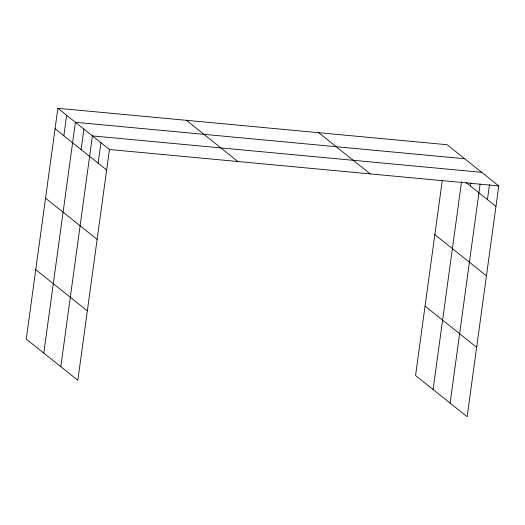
<?xml version="1.0" encoding="UTF-8"?>
<svg xmlns="http://www.w3.org/2000/svg" width="525" height="525" viewBox="0 0 525 525"><rect width="100%" height="100%" fill="white"/><g stroke="black" fill="none" stroke-linecap="round" stroke-linejoin="round"><path stroke-width="0.79" d="M57.862 108.288L26.25 339.065L77.831 380.277L109.449 149.5L57.862 108.288L447.169 144.723L498.75 185.935L467.138 416.712L415.551 375.5L442.26 180.528M63.827 135.765L66.629 115.29M43.792 353.076L75.403 122.299L464.704 158.734M81.106 149.572L83.915 129.097M60.808 366.68L92.426 135.896L481.727 172.331M98.129 163.177L100.938 142.702M433.092 389.517L461.567 181.63M470.413 186.014L470.84 182.857M450.115 403.115L480.113 184.15M487.436 199.612L489.484 184.649M109.449 149.5L498.75 185.935M466.154 182.608L495.948 206.41M318.695 132.7L370.283 173.913M434.858 234.596L486.439 275.809M425.06 306.101L476.641 347.314M186.336 120.31L237.917 161.523M55.059 128.763L106.641 169.975M45.55 198.161L97.132 239.374M35.759 269.666L87.34 310.879"/></g></svg>
